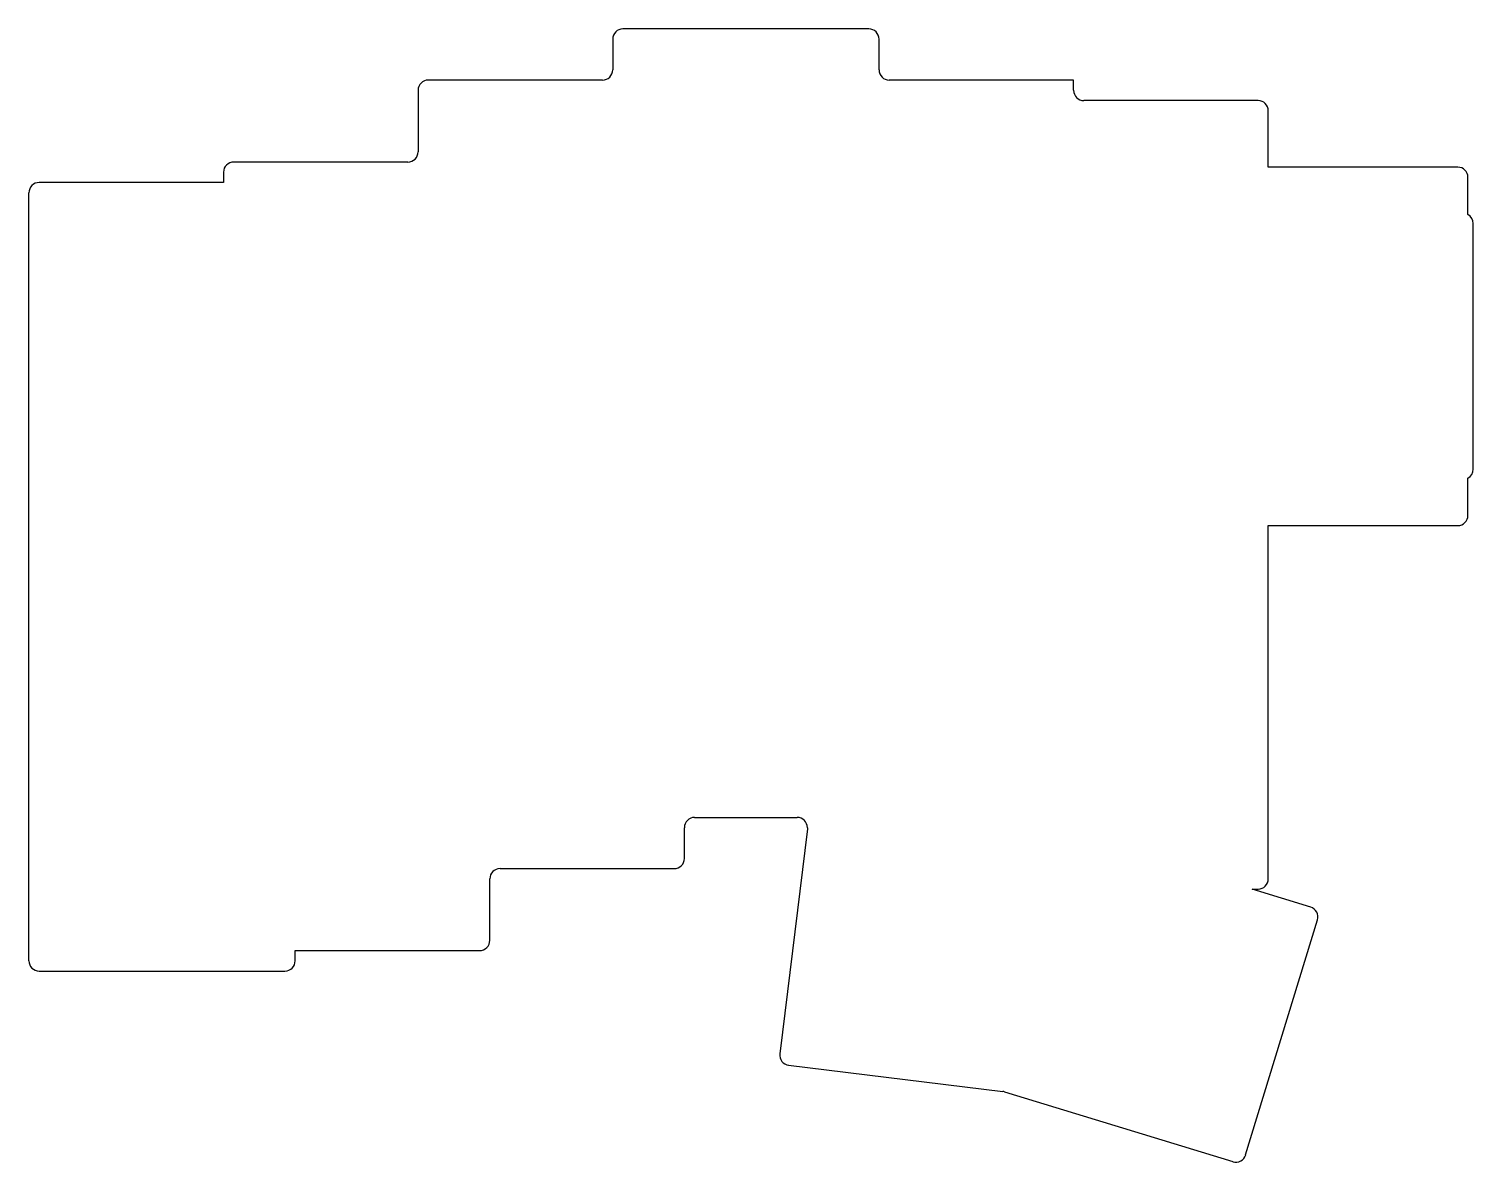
# Model space of a CAD drawing. Header units: millimetres. Extents: x 87 to 228, y -180 to -69.
import ezdxf

# ---------------------------------------------------------------- set-up
doc = ezdxf.new("R2010")
doc.units = ezdxf.units.MM

msp = doc.modelspace()

# ---------------------------------------------------------------- linework, layer by layer
for p, q in [((169, -69), (145, -69)), ((144, -70), (144, -73)), ((170, -73), (170, -70)), ((143, -74), (126, -74)), ((189, -74), (171, -74)), ((189, -75), (189, -74)), ((125, -75), (125, -81)), ((207, -76), (190, -76)), ((208, -82.5), (208, -77)), ((106, -83), (106, -84)), ((124, -82), (107, -82)), ((226.5, -82.5), (208, -82.5)), ((106, -84), (88, -84)), ((227.5, -87.13), (227.5, -83.5)), ((87, -160), (87, -85)), ((228, -112), (228, -88)), ((227.5, -116.5), (227.5, -112.87)), ((208, -152), (208, -117.5)), ((208, -117.5), (226.5, -117.5)), ((152, -146), (162, -146)), ((151, -150), (151, -147)), ((163, -147.12), (160.3, -169.08)), ((163, -147), (163, -147.12)), ((132, -158), (132, -152)), ((133, -151), (150, -151)), ((206.42, -153), (207, -153)), ((212.15, -154.75), (206.42, -153)), ((205.79, -178.95), (212.81, -156)), ((113, -160), (113, -159)), ((113, -159), (131, -159)), ((88, -161), (112, -161)), ((161.17, -170.19), (182.08, -172.76)), ((182.25, -172.8), (204.54, -179.61))]:
    msp.add_line(p, q)
for centre, start, end in [((145, -70), 90, 180), ((169, -70), 0, 90), ((143, -73), 270, 0), ((171, -73), 180, 270), ((126, -75), 90, 180), ((190, -75), 180, 270), ((207, -77), 0, 90), ((124, -81), 270, 0), ((107, -83), 90, 180), ((226.5, -83.5), 0, 90), ((88, -85), 90, 180), ((227, -88), 0, 60), ((227, -112), 300, 0), ((226.5, -116.5), 270, 0), ((152, -147), 90, 180), ((162, -147), 0, 90), ((150, -150), 270, 0), ((133, -152), 90, 180), ((207, -152), 270, 0), ((211.85, -155.71), 343, 73), ((131, -158), 270, 0), ((88, -160), 180, 270), ((112, -160), 270, 0), ((161.3, -169.2), 173, 263), ((181.96, -173.75), 73, 83), ((204.84, -178.66), 253, 343)]:
    msp.add_arc(centre, 1, start, end)

doc.saveas('drawing.dxf')
